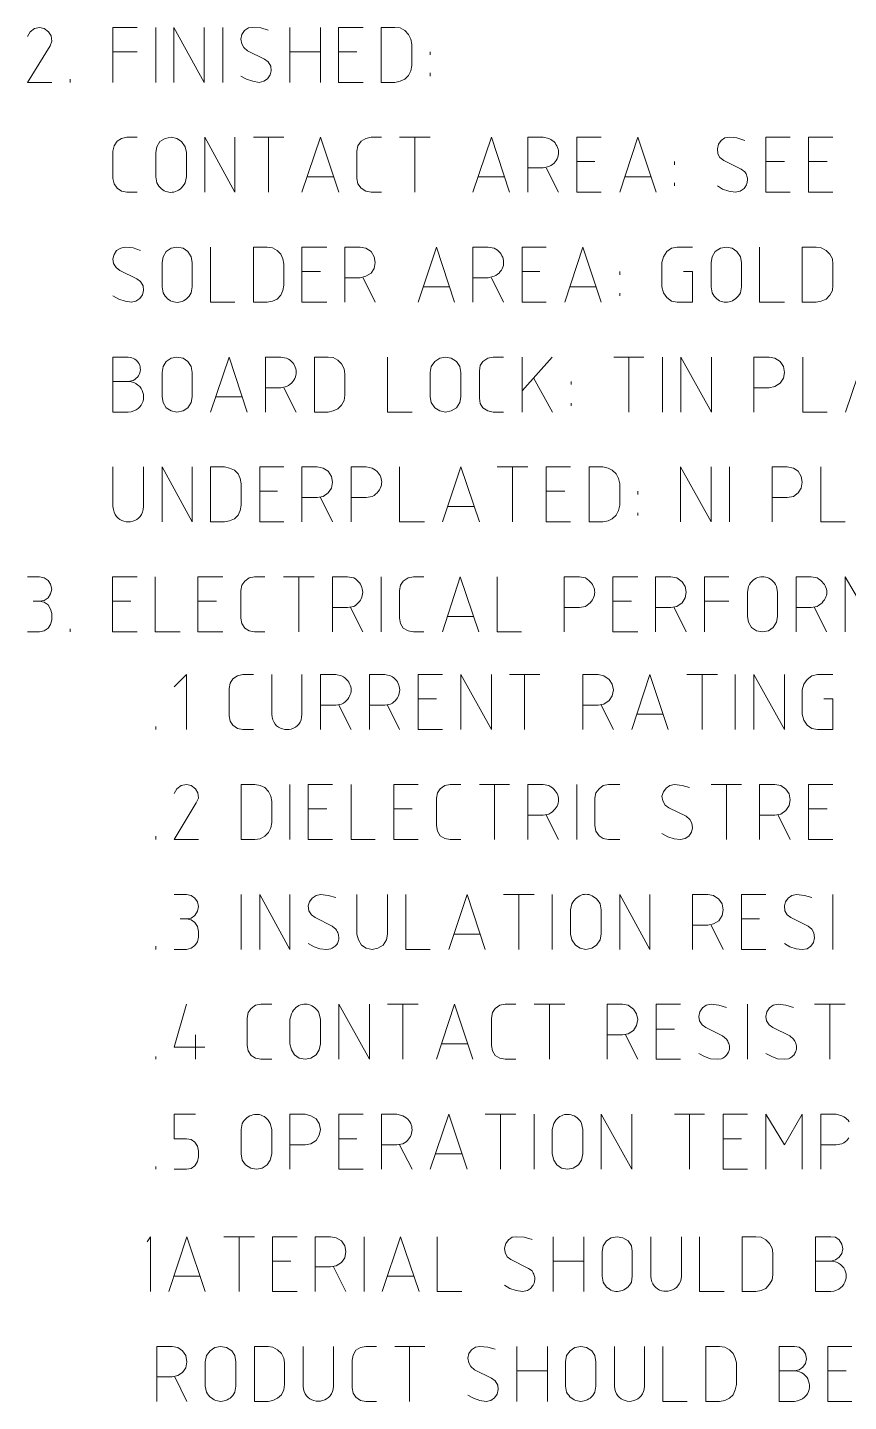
# Model space of a CAD drawing. Header units: inches. Extents: x 0 to 139, y 0 to 117.
# Drawn here: x 68.06 to 76.47, y 41.15 to 55.21 of the extents above; entities that cross this region are included whole.
import ezdxf

# ---------------------------------------------------------------- set-up
doc = ezdxf.new("R2010")
doc.units = ezdxf.units.IN
doc.header["$MEASUREMENT"] = 0
doc.layers.add('Color-7-Line_Weight-20', color=7, linetype='Continuous', lineweight=20)

msp = doc.modelspace()

# ---------------------------------------------------------------- linework, layer by layer
at = {"layer": 'Color-7-Line_Weight-20', "linetype": 'Continuous'}
for p, q in [((69.369, 54.652), (69.369, 55.214)), ((70.056, 54.652), (70.056, 55.214)), ((70.742, 54.652), (70.742, 55.214)), ((71.056, 55.214), (71.056, 54.652)), ((68.931, 54.965), (69.18, 54.965)), ((70.742, 54.965), (71.056, 54.965)), ((71.429, 54.965), (71.24, 54.965)), ((72.181, 54.933), (72.181, 54.965)), ((72.181, 54.717), (72.181, 54.749)), ((68.493, 54.652), (68.493, 54.684)), ((70.369, 54.09), (70.683, 54.09)), ((70.526, 53.527), (70.526, 54.09)), ((71.867, 54.09), (72.181, 54.09)), ((72.024, 53.527), (72.024, 54.09)), ((73.37, 53.776), (73.495, 53.527)), ((73.868, 53.841), (73.684, 53.841)), ((74.684, 53.808), (74.684, 53.841)), ((75.809, 53.841), (75.619, 53.841)), ((76.247, 53.841), (76.057, 53.841)), ((71.191, 53.684), (70.926, 53.684)), ((72.938, 53.684), (72.673, 53.684)), ((74.441, 53.684), (74.176, 53.684)), ((74.684, 53.592), (74.684, 53.625)), ((71.056, 52.716), (70.867, 52.716)), ((71.494, 52.651), (71.618, 52.403)), ((72.808, 52.651), (72.932, 52.403)), ((73.305, 52.716), (73.121, 52.716)), ((74.122, 52.684), (74.122, 52.716)), ((72.375, 52.559), (72.11, 52.559)), ((73.878, 52.559), (73.613, 52.559)), ((74.122, 52.468), (74.122, 52.495)), ((73.121, 51.278), (73.121, 51.84)), ((73.43, 51.84), (73.121, 51.494)), ((74.062, 51.84), (74.37, 51.84)), ((74.214, 51.278), (74.214, 51.84)), ((74.56, 51.278), (74.56, 51.84)), ((73.24, 51.629), (73.435, 51.278)), ((70.683, 51.527), (70.807, 51.278)), ((73.624, 51.559), (73.624, 51.592)), ((70.25, 51.435), (69.986, 51.435)), ((73.624, 51.343), (73.624, 51.37)), ((72.867, 50.716), (73.181, 50.716)), ((73.024, 50.153), (73.024, 50.716)), ((75.246, 50.153), (75.246, 50.716)), ((70.618, 50.467), (70.434, 50.467)), ((71.056, 50.402), (71.18, 50.153)), ((73.559, 50.467), (73.37, 50.467)), ((74.306, 50.435), (74.306, 50.467)), ((72.629, 50.31), (72.359, 50.31)), ((74.306, 50.218), (74.306, 50.245)), ((70.678, 49.591), (70.991, 49.591)), ((70.834, 49.029), (70.834, 49.591)), ((71.678, 49.029), (71.678, 49.591)), ((69.115, 49.342), (68.926, 49.342)), ((69.991, 49.342), (69.802, 49.342)), ((71.364, 49.278), (71.489, 49.029)), ((74.241, 49.342), (74.051, 49.342)), ((74.679, 49.278), (74.803, 49.029)), ((74.992, 49.342), (75.241, 49.342)), ((76.117, 49.278), (76.241, 49.029)), ((72.624, 49.186), (72.359, 49.186)), ((68.493, 49.029), (68.493, 49.061)), ((72.992, 48.591), (73.305, 48.591)), ((73.148, 48.029), (73.148, 48.591)), ((74.808, 48.591), (75.122, 48.591)), ((74.965, 48.029), (74.965, 48.591)), ((75.306, 48.029), (75.306, 48.591)), ((71.245, 48.277), (71.37, 48.029)), ((71.743, 48.277), (71.867, 48.029)), ((72.246, 48.342), (72.056, 48.342)), ((73.932, 48.277), (74.057, 48.029)), ((74.565, 48.185), (74.3, 48.185)), ((69.369, 48.029), (69.369, 48.061)), ((70.742, 46.904), (70.742, 47.466)), ((72.684, 47.466), (72.992, 47.466)), ((72.84, 46.904), (72.84, 47.466)), ((73.684, 46.904), (73.684, 47.466)), ((75.057, 47.466), (75.371, 47.466)), ((75.214, 46.904), (75.214, 47.466)), ((71.121, 47.218), (70.932, 47.218)), ((71.997, 47.218), (71.808, 47.218)), ((73.37, 47.153), (73.495, 46.904)), ((75.744, 47.153), (75.868, 46.904)), ((76.247, 47.218), (76.057, 47.218)), ((69.369, 46.904), (69.369, 46.936)), ((70.245, 45.779), (70.245, 46.342)), ((72.932, 46.342), (73.246, 46.342)), ((73.089, 45.779), (73.089, 46.342)), ((73.43, 45.779), (73.43, 46.342)), ((76.306, 45.779), (76.306, 46.342)), ((75.057, 46.028), (75.181, 45.779)), ((75.555, 46.093), (75.371, 46.093)), ((72.689, 45.936), (72.424, 45.936)), ((69.369, 45.779), (69.369, 45.812)), ((71.743, 45.217), (72.056, 45.217)), ((71.9, 44.655), (71.9, 45.217)), ((73.246, 45.217), (73.559, 45.217)), ((73.403, 44.655), (73.403, 45.217)), ((75.43, 44.655), (75.43, 45.217)), ((76.117, 45.217), (76.43, 45.217)), ((76.274, 44.655), (76.274, 45.217)), ((69.775, 44.903), (69.775, 44.655)), ((74.181, 44.903), (74.306, 44.655)), ((74.684, 44.963), (74.495, 44.963)), ((72.565, 44.811), (72.3, 44.811)), ((69.369, 44.655), (69.369, 44.682)), ((72.743, 44.092), (73.057, 44.092)), ((72.9, 43.53), (72.9, 44.092)), ((73.246, 43.53), (73.246, 44.092)), ((74.684, 44.092), (74.992, 44.092)), ((74.835, 43.53), (74.835, 44.092)), ((71.429, 43.838), (71.245, 43.838)), ((71.867, 43.779), (71.997, 43.53)), ((75.371, 43.838), (75.181, 43.838)), ((72.5, 43.687), (72.235, 43.687)), ((69.369, 43.53), (69.369, 43.557)), ((70.067, 42.838), (70.38, 42.838)), ((70.223, 42.276), (70.223, 42.838)), ((71.505, 42.276), (71.505, 42.838)), ((73.44, 42.276), (73.44, 42.838)), ((73.754, 42.838), (73.754, 42.276)), ((70.753, 42.589), (70.564, 42.589)), ((71.191, 42.53), (71.316, 42.276)), ((73.44, 42.589), (73.754, 42.589)), ((69.823, 42.433), (69.558, 42.433)), ((72.013, 42.433), (71.748, 42.433)), ((71.818, 41.713), (72.127, 41.713)), ((71.97, 41.151), (71.97, 41.713)), ((73.067, 41.151), (73.067, 41.713)), ((73.381, 41.713), (73.381, 41.151)), ((69.564, 41.405), (69.688, 41.151)), ((73.067, 41.465), (73.381, 41.465)), ((76.441, 41.465), (76.252, 41.465))]:
    msp.add_line(p, q, dxfattribs=at)
for points in [[(68.304, 54.652), (68.055, 54.652), (68.288, 55.025), (68.304, 55.074), (68.299, 55.128), (68.272, 55.171), (68.228, 55.203), (68.18, 55.214), (68.126, 55.203), (68.082, 55.171), (68.055, 55.122)], [(69.18, 55.214), (68.931, 55.214), (68.931, 54.652)], [(69.867, 55.214), (69.867, 54.652), (69.553, 55.214), (69.553, 54.652)], [(70.521, 55.187), (70.445, 55.209), (70.364, 55.214), (70.321, 55.209), (70.277, 55.182), (70.25, 55.144), (70.24, 55.095), (70.25, 55.047), (70.272, 55.009), (70.31, 54.976), (70.483, 54.89), (70.521, 54.863), (70.548, 54.819), (70.553, 54.771), (70.542, 54.728), (70.515, 54.69), (70.478, 54.663), (70.429, 54.652), (70.364, 54.663), (70.299, 54.684), (70.24, 54.717)], [(71.494, 55.214), (71.24, 55.214), (71.24, 54.652), (71.494, 54.652)], [(69.18, 53.527), (69.072, 53.527), (69.018, 53.538), (68.974, 53.571), (68.942, 53.614), (68.931, 53.668), (68.931, 53.949), (68.942, 54.003), (68.974, 54.052), (69.018, 54.079), (69.072, 54.09), (69.18, 54.09)], [(70.18, 54.09), (70.18, 53.527), (69.872, 54.09), (69.872, 53.527)], [(71.245, 53.527), (71.056, 54.09), (70.867, 53.527)], [(71.683, 53.527), (71.575, 53.527), (71.521, 53.538), (71.472, 53.571), (71.44, 53.614), (71.429, 53.668), (71.429, 53.949), (71.44, 54.003), (71.472, 54.052), (71.521, 54.079), (71.575, 54.09), (71.683, 54.09)], [(72.992, 53.527), (72.808, 54.09), (72.619, 53.527)], [(73.181, 53.527), (73.181, 54.09), (73.338, 54.09), (73.397, 54.079), (73.415, 54.069), (73.431, 54.058), (73.446, 54.046), (73.459, 54.033), (73.469, 54.018), (73.478, 54.003), (73.486, 53.987), (73.491, 53.97), (73.494, 53.954), (73.495, 53.937), (73.495, 53.92), (73.492, 53.903), (73.488, 53.886), (73.481, 53.87), (73.472, 53.854), (73.461, 53.84), (73.449, 53.826), (73.434, 53.813), (73.417, 53.802), (73.397, 53.792), (73.338, 53.776), (73.181, 53.776)], [(73.932, 54.09), (73.684, 54.09), (73.684, 53.527), (73.932, 53.527)], [(74.495, 53.527), (74.306, 54.09), (74.122, 53.527)], [(75.403, 54.057), (75.322, 54.084), (75.246, 54.09), (75.198, 54.084), (75.16, 54.057), (75.133, 54.019), (75.122, 53.971), (75.127, 53.922), (75.149, 53.884), (75.187, 53.852), (75.365, 53.765), (75.403, 53.738), (75.41, 53.727), (75.416, 53.716), (75.421, 53.705), (75.425, 53.694), (75.428, 53.682), (75.43, 53.671), (75.431, 53.66), (75.43, 53.648), (75.429, 53.637), (75.427, 53.626), (75.424, 53.616), (75.42, 53.605), (75.415, 53.595), (75.409, 53.585), (75.402, 53.576), (75.395, 53.567), (75.386, 53.559), (75.376, 53.551), (75.366, 53.544), (75.354, 53.538), (75.306, 53.527), (75.241, 53.538), (75.176, 53.56), (75.122, 53.592)], [(75.868, 54.09), (75.619, 54.09), (75.619, 53.527), (75.868, 53.527)], [(76.306, 54.09), (76.057, 54.09), (76.057, 53.527), (76.306, 53.527)], [(69.212, 52.933), (69.137, 52.96), (69.056, 52.965), (69.012, 52.954), (68.969, 52.933), (68.942, 52.889), (68.931, 52.846), (68.937, 52.797), (68.964, 52.759), (69.001, 52.727), (69.175, 52.641), (69.212, 52.613), (69.239, 52.57), (69.245, 52.522), (69.234, 52.478), (69.207, 52.44), (69.164, 52.413), (69.12, 52.403), (69.056, 52.413), (68.991, 52.435), (68.931, 52.468)], [(70.18, 52.403), (69.931, 52.403), (69.931, 52.965)], [(71.121, 52.965), (70.867, 52.965), (70.867, 52.403), (71.121, 52.403)], [(71.305, 52.403), (71.305, 52.965), (71.462, 52.965), (71.521, 52.954), (71.575, 52.922), (71.608, 52.868), (71.618, 52.808), (71.608, 52.749), (71.575, 52.7), (71.521, 52.668), (71.462, 52.651), (71.305, 52.651)], [(72.429, 52.403), (72.246, 52.965), (72.056, 52.403)], [(72.619, 52.403), (72.619, 52.965), (72.775, 52.965), (72.835, 52.954), (72.853, 52.945), (72.869, 52.934), (72.884, 52.921), (72.896, 52.908), (72.907, 52.894), (72.916, 52.878), (72.923, 52.862), (72.928, 52.846), (72.932, 52.829), (72.933, 52.812), (72.932, 52.795), (72.93, 52.778), (72.925, 52.761), (72.919, 52.745), (72.91, 52.73), (72.899, 52.715), (72.886, 52.701), (72.871, 52.689), (72.854, 52.677), (72.835, 52.668), (72.775, 52.651), (72.619, 52.651)], [(73.37, 52.965), (73.121, 52.965), (73.121, 52.403), (73.37, 52.403)], [(73.932, 52.403), (73.743, 52.965), (73.559, 52.403)], [(74.776, 52.716), (74.868, 52.716), (74.868, 52.403), (74.711, 52.403), (74.652, 52.413), (74.603, 52.451), (74.57, 52.5), (74.554, 52.559), (74.554, 52.808), (74.57, 52.868), (74.603, 52.922), (74.652, 52.954), (74.711, 52.965), (74.868, 52.965)], [(75.809, 52.403), (75.555, 52.403), (75.555, 52.965)], [(68.931, 51.592), (69.088, 51.592), (69.137, 51.602), (69.154, 51.612), (69.169, 51.624), (69.182, 51.636), (69.192, 51.65), (69.2, 51.664), (69.206, 51.679), (69.21, 51.695), (69.212, 51.71), (69.211, 51.726), (69.209, 51.741), (69.205, 51.756), (69.199, 51.77), (69.191, 51.784), (69.181, 51.797), (69.17, 51.808), (69.156, 51.818), (69.142, 51.826), (69.125, 51.833), (69.107, 51.838), (69.088, 51.84), (68.931, 51.84), (68.931, 51.278), (69.088, 51.278), (69.118, 51.282), (69.145, 51.289), (69.169, 51.3), (69.189, 51.314), (69.206, 51.33), (69.22, 51.348), (69.231, 51.368), (69.239, 51.389), (69.243, 51.412), (69.245, 51.434), (69.243, 51.457), (69.238, 51.479), (69.23, 51.5), (69.219, 51.52), (69.205, 51.538), (69.187, 51.555), (69.167, 51.569), (69.144, 51.58), (69.117, 51.588), (69.088, 51.592)], [(70.305, 51.278), (70.121, 51.84), (69.931, 51.278)], [(70.494, 51.278), (70.494, 51.84), (70.651, 51.84), (70.71, 51.83), (70.728, 51.819), (70.745, 51.808), (70.76, 51.796), (70.772, 51.782), (70.783, 51.768), (70.792, 51.753), (70.799, 51.737), (70.804, 51.721), (70.807, 51.704), (70.808, 51.687), (70.808, 51.671), (70.805, 51.654), (70.8, 51.637), (70.793, 51.621), (70.784, 51.605), (70.774, 51.59), (70.761, 51.575), (70.746, 51.562), (70.729, 51.549), (70.71, 51.538), (70.651, 51.527), (70.494, 51.527)], [(71.997, 51.278), (71.743, 51.278), (71.743, 51.84)], [(72.932, 51.278), (72.824, 51.278), (72.77, 51.289), (72.721, 51.321), (72.694, 51.365), (72.684, 51.419), (72.684, 51.7), (72.694, 51.754), (72.721, 51.797), (72.77, 51.83), (72.824, 51.84), (72.932, 51.84)], [(75.063, 51.84), (75.063, 51.278), (74.749, 51.84), (74.749, 51.278)], [(75.495, 51.278), (75.495, 51.84), (75.652, 51.84), (75.711, 51.83), (75.765, 51.797), (75.798, 51.743), (75.809, 51.684), (75.798, 51.624), (75.765, 51.575), (75.711, 51.538), (75.652, 51.527), (75.495, 51.527)], [(76.247, 51.278), (75.998, 51.278), (75.998, 51.84)], [(76.809, 51.278), (76.625, 51.84), (76.436, 51.278)], [(69.245, 50.716), (69.245, 50.31), (69.241, 50.28), (69.234, 50.254), (69.224, 50.23), (69.21, 50.21), (69.193, 50.193), (69.175, 50.179), (69.155, 50.168), (69.133, 50.16), (69.111, 50.155), (69.088, 50.154), (69.065, 50.155), (69.043, 50.16), (69.021, 50.168), (69.001, 50.179), (68.983, 50.193), (68.966, 50.21), (68.952, 50.23), (68.942, 50.254), (68.935, 50.28), (68.931, 50.31), (68.931, 50.716)], [(69.742, 50.716), (69.742, 50.153), (69.434, 50.716), (69.434, 50.153)], [(70.683, 50.716), (70.434, 50.716), (70.434, 50.153), (70.683, 50.153)], [(70.867, 50.153), (70.867, 50.716), (71.024, 50.716), (71.083, 50.705), (71.137, 50.672), (71.17, 50.618), (71.18, 50.559), (71.17, 50.499), (71.137, 50.451), (71.083, 50.413), (71.024, 50.402), (70.867, 50.402)], [(71.37, 50.153), (71.37, 50.716), (71.526, 50.716), (71.586, 50.705), (71.604, 50.695), (71.621, 50.683), (71.636, 50.671), (71.648, 50.657), (71.659, 50.643), (71.668, 50.628), (71.675, 50.612), (71.68, 50.596), (71.683, 50.579), (71.684, 50.563), (71.683, 50.546), (71.681, 50.529), (71.676, 50.513), (71.669, 50.496), (71.66, 50.481), (71.649, 50.465), (71.637, 50.451), (71.622, 50.437), (71.605, 50.424), (71.586, 50.413), (71.526, 50.402), (71.37, 50.402)], [(72.121, 50.153), (71.867, 50.153), (71.867, 50.716)], [(72.684, 50.153), (72.494, 50.716), (72.305, 50.153)], [(73.619, 50.716), (73.37, 50.716), (73.37, 50.153), (73.619, 50.153)], [(75.057, 50.716), (75.057, 50.153), (74.744, 50.716), (74.744, 50.153)], [(75.684, 50.153), (75.684, 50.716), (75.836, 50.716), (75.901, 50.705), (75.949, 50.672), (75.982, 50.618), (75.992, 50.559), (75.982, 50.499), (75.949, 50.451), (75.901, 50.413), (75.836, 50.402), (75.684, 50.402)], [(76.43, 50.153), (76.182, 50.153), (76.182, 50.716)], [(68.115, 49.342), (68.18, 49.342), (68.228, 49.348), (68.266, 49.375), (68.293, 49.418), (68.304, 49.467), (68.293, 49.515), (68.266, 49.553), (68.228, 49.58), (68.18, 49.591), (68.055, 49.591)], [(69.18, 49.591), (68.926, 49.591), (68.926, 49.029), (69.18, 49.029)], [(69.618, 49.029), (69.364, 49.029), (69.364, 49.591)], [(70.056, 49.591), (69.802, 49.591), (69.802, 49.029), (70.056, 49.029)], [(70.488, 49.029), (70.38, 49.029), (70.326, 49.04), (70.283, 49.067), (70.25, 49.115), (70.24, 49.169), (70.24, 49.451), (70.25, 49.505), (70.283, 49.548), (70.326, 49.58), (70.38, 49.591), (70.488, 49.591)], [(71.18, 49.029), (71.18, 49.591), (71.332, 49.591), (71.397, 49.58), (71.414, 49.57), (71.43, 49.558), (71.444, 49.545), (71.456, 49.531), (71.466, 49.516), (71.474, 49.5), (71.481, 49.484), (71.485, 49.468), (71.488, 49.451), (71.489, 49.434), (71.488, 49.417), (71.485, 49.401), (71.481, 49.384), (71.474, 49.368), (71.466, 49.353), (71.456, 49.338), (71.444, 49.324), (71.43, 49.311), (71.414, 49.299), (71.397, 49.288), (71.332, 49.278), (71.18, 49.278)], [(72.116, 49.029), (72.008, 49.029), (71.954, 49.04), (71.905, 49.067), (71.878, 49.115), (71.867, 49.169), (71.867, 49.451), (71.878, 49.505), (71.905, 49.548), (71.954, 49.58), (72.008, 49.591), (72.116, 49.591)], [(72.678, 49.029), (72.489, 49.591), (72.305, 49.029)], [(73.116, 49.029), (72.867, 49.029), (72.867, 49.591)], [(73.554, 49.029), (73.554, 49.591), (73.711, 49.591), (73.77, 49.58), (73.789, 49.568), (73.805, 49.555), (73.819, 49.541), (73.832, 49.527), (73.842, 49.512), (73.851, 49.497), (73.858, 49.482), (73.862, 49.466), (73.865, 49.45), (73.866, 49.434), (73.865, 49.418), (73.862, 49.403), (73.858, 49.387), (73.851, 49.371), (73.842, 49.356), (73.832, 49.342), (73.819, 49.327), (73.805, 49.314), (73.789, 49.301), (73.77, 49.288), (73.711, 49.278), (73.554, 49.278)], [(74.306, 49.591), (74.051, 49.591), (74.051, 49.029), (74.306, 49.029)], [(74.489, 49.029), (74.489, 49.591), (74.646, 49.591), (74.706, 49.58), (74.76, 49.542), (74.792, 49.494), (74.803, 49.434), (74.792, 49.375), (74.76, 49.326), (74.706, 49.288), (74.646, 49.278), (74.489, 49.278)], [(75.241, 49.591), (74.992, 49.591), (74.992, 49.029)], [(75.928, 49.029), (75.928, 49.591), (76.084, 49.591), (76.144, 49.58), (76.163, 49.568), (76.179, 49.556), (76.194, 49.542), (76.207, 49.528), (76.218, 49.513), (76.227, 49.498), (76.234, 49.482), (76.239, 49.466), (76.242, 49.45), (76.243, 49.434), (76.242, 49.418), (76.239, 49.402), (76.234, 49.386), (76.227, 49.371), (76.218, 49.356), (76.207, 49.341), (76.194, 49.327), (76.179, 49.313), (76.163, 49.3), (76.144, 49.288), (76.084, 49.278), (75.928, 49.278)], [(76.803, 49.029), (76.803, 49.591), (76.614, 49.278), (76.43, 49.591), (76.43, 49.029)], [(68.18, 49.342), (68.228, 49.332), (68.266, 49.305), (68.293, 49.261), (68.304, 49.218), (68.304, 49.153), (68.293, 49.104), (68.266, 49.067), (68.228, 49.04), (68.18, 49.029), (68.055, 49.029)], [(69.683, 48.029), (69.683, 48.591), (69.558, 48.466)], [(70.369, 48.029), (70.261, 48.029), (70.207, 48.039), (70.159, 48.072), (70.132, 48.115), (70.121, 48.169), (70.121, 48.45), (70.132, 48.504), (70.159, 48.548), (70.207, 48.58), (70.261, 48.591), (70.369, 48.591)], [(70.867, 48.591), (70.867, 48.185), (70.864, 48.155), (70.858, 48.128), (70.848, 48.105), (70.834, 48.084), (70.818, 48.067), (70.8, 48.053), (70.78, 48.042), (70.758, 48.034), (70.736, 48.03), (70.713, 48.028), (70.69, 48.03), (70.668, 48.035), (70.646, 48.043), (70.626, 48.054), (70.607, 48.068), (70.591, 48.085), (70.578, 48.106), (70.568, 48.129), (70.561, 48.156), (70.559, 48.185), (70.559, 48.591)], [(71.056, 48.029), (71.056, 48.591), (71.213, 48.591), (71.272, 48.58), (71.291, 48.568), (71.308, 48.555), (71.323, 48.542), (71.336, 48.528), (71.346, 48.513), (71.355, 48.498), (71.362, 48.482), (71.367, 48.466), (71.37, 48.45), (71.371, 48.434), (71.37, 48.418), (71.367, 48.402), (71.362, 48.386), (71.355, 48.37), (71.346, 48.355), (71.336, 48.341), (71.323, 48.326), (71.308, 48.313), (71.291, 48.3), (71.272, 48.288), (71.213, 48.277), (71.056, 48.277)], [(71.559, 48.029), (71.559, 48.591), (71.716, 48.591), (71.775, 48.58), (71.793, 48.569), (71.808, 48.557), (71.822, 48.544), (71.834, 48.53), (71.845, 48.516), (71.853, 48.5), (71.859, 48.484), (71.864, 48.468), (71.867, 48.451), (71.868, 48.434), (71.867, 48.417), (71.864, 48.401), (71.859, 48.384), (71.853, 48.368), (71.845, 48.353), (71.834, 48.338), (71.822, 48.324), (71.808, 48.311), (71.793, 48.299), (71.775, 48.288), (71.716, 48.277), (71.559, 48.277)], [(72.305, 48.591), (72.056, 48.591), (72.056, 48.029), (72.305, 48.029)], [(72.808, 48.591), (72.808, 48.029), (72.494, 48.591), (72.494, 48.029)], [(73.743, 48.029), (73.743, 48.591), (73.9, 48.591), (73.96, 48.58), (74.014, 48.542), (74.046, 48.494), (74.057, 48.434), (74.046, 48.375), (74.014, 48.326), (73.96, 48.288), (73.9, 48.277), (73.743, 48.277)], [(74.619, 48.029), (74.43, 48.591), (74.246, 48.029)], [(75.809, 48.591), (75.809, 48.029), (75.495, 48.591), (75.495, 48.029)], [(76.214, 48.342), (76.306, 48.342), (76.306, 48.029), (76.149, 48.029), (76.09, 48.039), (76.041, 48.072), (76.009, 48.126), (75.992, 48.185), (75.992, 48.434), (76.009, 48.494), (76.041, 48.542), (76.09, 48.58), (76.149, 48.591), (76.306, 48.591)], [(69.807, 46.904), (69.558, 46.904), (69.785, 47.277), (69.807, 47.326), (69.802, 47.38), (69.775, 47.423), (69.731, 47.455), (69.683, 47.466), (69.629, 47.455), (69.585, 47.423), (69.558, 47.374)], [(71.18, 47.466), (70.932, 47.466), (70.932, 46.904), (71.18, 46.904)], [(71.618, 46.904), (71.37, 46.904), (71.37, 47.466)], [(72.056, 47.466), (71.808, 47.466), (71.808, 46.904), (72.056, 46.904)], [(72.494, 46.904), (72.386, 46.904), (72.332, 46.915), (72.283, 46.942), (72.256, 46.99), (72.246, 47.045), (72.246, 47.326), (72.256, 47.38), (72.283, 47.423), (72.332, 47.455), (72.386, 47.466), (72.494, 47.466)], [(73.181, 46.904), (73.181, 47.466), (73.338, 47.466), (73.397, 47.455), (73.416, 47.443), (73.433, 47.431), (73.448, 47.417), (73.46, 47.403), (73.471, 47.388), (73.48, 47.373), (73.487, 47.357), (73.492, 47.342), (73.495, 47.326), (73.496, 47.309), (73.495, 47.293), (73.492, 47.277), (73.487, 47.261), (73.48, 47.246), (73.471, 47.231), (73.46, 47.216), (73.448, 47.202), (73.433, 47.188), (73.416, 47.175), (73.397, 47.163), (73.338, 47.153), (73.181, 47.153)], [(74.122, 46.904), (74.008, 46.904), (73.954, 46.915), (73.911, 46.942), (73.878, 46.99), (73.868, 47.045), (73.868, 47.326), (73.878, 47.38), (73.911, 47.423), (73.954, 47.455), (74.008, 47.466), (74.122, 47.466)], [(74.835, 47.434), (74.76, 47.455), (74.684, 47.466), (74.635, 47.455), (74.598, 47.428), (74.57, 47.391), (74.554, 47.347), (74.565, 47.299), (74.587, 47.255), (74.625, 47.228), (74.803, 47.142), (74.841, 47.109), (74.862, 47.072), (74.868, 47.023), (74.857, 46.98), (74.83, 46.936), (74.792, 46.915), (74.744, 46.904), (74.679, 46.909), (74.614, 46.931), (74.554, 46.963)], [(75.555, 46.904), (75.555, 47.466), (75.711, 47.466), (75.771, 47.455), (75.825, 47.418), (75.857, 47.369), (75.868, 47.309), (75.857, 47.25), (75.825, 47.201), (75.771, 47.163), (75.711, 47.153), (75.555, 47.153)], [(76.306, 47.466), (76.057, 47.466), (76.057, 46.904), (76.306, 46.904)], [(69.618, 46.093), (69.683, 46.093), (69.731, 46.098), (69.769, 46.125), (69.796, 46.169), (69.807, 46.217), (69.796, 46.266), (69.769, 46.304), (69.731, 46.331), (69.683, 46.342), (69.558, 46.342)], [(70.742, 46.342), (70.742, 45.779), (70.434, 46.342), (70.434, 45.779)], [(71.213, 46.309), (71.137, 46.331), (71.056, 46.342), (71.013, 46.331), (70.97, 46.304), (70.943, 46.266), (70.932, 46.223), (70.937, 46.174), (70.964, 46.131), (71.002, 46.104), (71.175, 46.017), (71.213, 45.985), (71.221, 45.974), (71.228, 45.962), (71.233, 45.951), (71.238, 45.939), (71.241, 45.927), (71.243, 45.916), (71.245, 45.904), (71.245, 45.893), (71.244, 45.882), (71.242, 45.871), (71.239, 45.86), (71.235, 45.85), (71.23, 45.84), (71.223, 45.83), (71.216, 45.821), (71.208, 45.812), (71.198, 45.804), (71.188, 45.797), (71.177, 45.791), (71.164, 45.785), (71.121, 45.779), (71.051, 45.785), (70.991, 45.806), (70.932, 45.839)], [(71.743, 46.342), (71.743, 45.936), (71.732, 45.877), (71.699, 45.823), (71.645, 45.79), (71.586, 45.779), (71.526, 45.79), (71.478, 45.823), (71.445, 45.877), (71.429, 45.936), (71.429, 46.342)], [(72.181, 45.779), (71.932, 45.779), (71.932, 46.342)], [(72.743, 45.779), (72.559, 46.342), (72.37, 45.779)], [(74.43, 46.342), (74.43, 45.779), (74.122, 46.342), (74.122, 45.779)], [(74.868, 45.779), (74.868, 46.342), (75.025, 46.342), (75.084, 46.331), (75.138, 46.293), (75.171, 46.244), (75.181, 46.185), (75.171, 46.125), (75.138, 46.071), (75.084, 46.039), (75.025, 46.028), (74.868, 46.028)], [(75.619, 46.342), (75.371, 46.342), (75.371, 45.779), (75.619, 45.779)], [(76.09, 46.309), (76.014, 46.331), (75.933, 46.342), (75.884, 46.331), (75.846, 46.304), (75.819, 46.266), (75.809, 46.223), (75.814, 46.174), (75.836, 46.131), (75.874, 46.104), (76.052, 46.017), (76.09, 45.985), (76.111, 45.947), (76.117, 45.898), (76.106, 45.85), (76.079, 45.812), (76.041, 45.785), (75.992, 45.779), (75.928, 45.785), (75.863, 45.806), (75.809, 45.839)], [(69.683, 46.093), (69.731, 46.082), (69.769, 46.055), (69.796, 46.012), (69.807, 45.963), (69.807, 45.904), (69.796, 45.855), (69.769, 45.817), (69.731, 45.79), (69.683, 45.779), (69.558, 45.779)], [(69.872, 44.779), (69.558, 44.779), (69.683, 45.217)], [(70.559, 44.655), (70.445, 44.655), (70.391, 44.666), (70.348, 44.693), (70.315, 44.741), (70.305, 44.795), (70.305, 45.076), (70.315, 45.131), (70.348, 45.174), (70.391, 45.206), (70.445, 45.217), (70.559, 45.217)], [(71.559, 45.217), (71.559, 44.655), (71.245, 45.217), (71.245, 44.655)], [(72.619, 44.655), (72.429, 45.217), (72.246, 44.655)], [(73.057, 44.655), (72.948, 44.655), (72.894, 44.666), (72.846, 44.693), (72.819, 44.741), (72.808, 44.795), (72.808, 45.076), (72.819, 45.131), (72.846, 45.174), (72.894, 45.206), (72.948, 45.217), (73.057, 45.217)], [(73.992, 44.655), (73.992, 45.217), (74.149, 45.217), (74.208, 45.206), (74.262, 45.168), (74.295, 45.12), (74.306, 45.06), (74.295, 45.001), (74.262, 44.947), (74.208, 44.914), (74.149, 44.903), (73.992, 44.903)], [(74.744, 45.217), (74.495, 45.217), (74.495, 44.655), (74.744, 44.655)], [(75.214, 45.185), (75.138, 45.206), (75.057, 45.217), (75.008, 45.206), (74.971, 45.179), (74.944, 45.141), (74.933, 45.093), (74.938, 45.049), (74.965, 45.006), (75.003, 44.979), (75.176, 44.893), (75.214, 44.86), (75.222, 44.849), (75.229, 44.838), (75.234, 44.826), (75.239, 44.815), (75.242, 44.803), (75.245, 44.791), (75.246, 44.78), (75.246, 44.768), (75.245, 44.757), (75.243, 44.746), (75.24, 44.735), (75.236, 44.725), (75.231, 44.715), (75.224, 44.705), (75.217, 44.696), (75.209, 44.688), (75.2, 44.68), (75.189, 44.673), (75.178, 44.666), (75.165, 44.66), (75.122, 44.655), (75.052, 44.66), (74.992, 44.682), (74.933, 44.714)], [(75.901, 45.185), (75.825, 45.206), (75.744, 45.217), (75.695, 45.206), (75.657, 45.179), (75.63, 45.141), (75.619, 45.093), (75.625, 45.049), (75.652, 45.006), (75.69, 44.979), (75.863, 44.893), (75.901, 44.86), (75.908, 44.849), (75.915, 44.838), (75.921, 44.826), (75.925, 44.815), (75.929, 44.803), (75.931, 44.791), (75.932, 44.78), (75.933, 44.768), (75.932, 44.757), (75.93, 44.746), (75.927, 44.735), (75.923, 44.725), (75.917, 44.715), (75.911, 44.705), (75.904, 44.696), (75.896, 44.688), (75.886, 44.68), (75.876, 44.673), (75.864, 44.666), (75.852, 44.66), (75.809, 44.655), (75.738, 44.66), (75.679, 44.682), (75.619, 44.714)], [(69.775, 44.092), (69.558, 44.092), (69.558, 43.838), (69.683, 43.838), (69.731, 43.833), (69.769, 43.806), (69.796, 43.763), (69.807, 43.714), (69.807, 43.654), (69.796, 43.606), (69.769, 43.563), (69.731, 43.535), (69.683, 43.53), (69.558, 43.53)], [(70.742, 43.53), (70.742, 44.092), (70.899, 44.092), (70.959, 44.076), (71.013, 44.044), (71.045, 43.995), (71.056, 43.936), (71.045, 43.876), (71.013, 43.822), (70.959, 43.79), (70.899, 43.779), (70.742, 43.779)], [(71.494, 44.092), (71.245, 44.092), (71.245, 43.53), (71.494, 43.53)], [(71.683, 43.53), (71.683, 44.092), (71.84, 44.092), (71.9, 44.076), (71.918, 44.066), (71.935, 44.055), (71.95, 44.042), (71.962, 44.028), (71.972, 44.013), (71.981, 43.998), (71.987, 43.982), (71.992, 43.965), (71.994, 43.948), (71.995, 43.931), (71.993, 43.914), (71.99, 43.898), (71.985, 43.881), (71.978, 43.865), (71.969, 43.85), (71.959, 43.836), (71.947, 43.822), (71.933, 43.81), (71.917, 43.799), (71.9, 43.79), (71.84, 43.779), (71.683, 43.779)], [(72.559, 43.53), (72.37, 44.092), (72.181, 43.53)], [(74.246, 44.092), (74.246, 43.53), (73.932, 44.092), (73.932, 43.53)], [(75.43, 44.092), (75.181, 44.092), (75.181, 43.53), (75.43, 43.53)], [(75.992, 43.53), (75.992, 44.092), (75.809, 43.779), (75.619, 44.092), (75.619, 43.53)], [(76.182, 43.53), (76.182, 44.092), (76.339, 44.092), (76.398, 44.076), (76.417, 44.066), (76.434, 44.055), (76.449, 44.042), (76.462, 44.029), (76.473, 44.014)], [(76.47, 43.85), (76.459, 43.836), (76.447, 43.822), (76.432, 43.81), (76.416, 43.799), (76.398, 43.79), (76.339, 43.779), (76.182, 43.779)], [(69.315, 42.276), (69.315, 42.838), (69.282, 42.784)], [(69.877, 42.276), (69.688, 42.838), (69.504, 42.276)], [(70.818, 42.838), (70.564, 42.838), (70.564, 42.276), (70.818, 42.276)], [(71.002, 42.276), (71.002, 42.838), (71.159, 42.838), (71.218, 42.827), (71.272, 42.795), (71.305, 42.746), (71.316, 42.687), (71.305, 42.622), (71.272, 42.573), (71.218, 42.541), (71.159, 42.53), (71.002, 42.53)], [(72.067, 42.276), (71.878, 42.838), (71.689, 42.276)], [(72.505, 42.276), (72.251, 42.276), (72.251, 42.838)], [(73.224, 42.811), (73.143, 42.833), (73.067, 42.838), (73.019, 42.833), (72.981, 42.806), (72.954, 42.768), (72.943, 42.719), (72.948, 42.676), (72.97, 42.633), (73.008, 42.606), (73.186, 42.514), (73.224, 42.487), (73.231, 42.476), (73.237, 42.465), (73.242, 42.454), (73.246, 42.442), (73.249, 42.431), (73.251, 42.42), (73.251, 42.408), (73.251, 42.397), (73.25, 42.386), (73.248, 42.375), (73.245, 42.364), (73.241, 42.354), (73.236, 42.343), (73.23, 42.334), (73.223, 42.324), (73.216, 42.316), (73.207, 42.307), (73.197, 42.3), (73.187, 42.293), (73.176, 42.287), (73.127, 42.276), (73.062, 42.287), (72.997, 42.308), (72.943, 42.341)], [(74.754, 42.838), (74.754, 42.433), (74.751, 42.404), (74.743, 42.378), (74.732, 42.355), (74.718, 42.335), (74.702, 42.318), (74.683, 42.304), (74.663, 42.294), (74.642, 42.286), (74.619, 42.281), (74.597, 42.279), (74.574, 42.281), (74.552, 42.285), (74.53, 42.292), (74.51, 42.303), (74.492, 42.317), (74.476, 42.334), (74.462, 42.354), (74.451, 42.377), (74.444, 42.403), (74.441, 42.433), (74.441, 42.838)], [(75.192, 42.276), (74.938, 42.276), (74.938, 42.838)], [(76.128, 42.589), (76.284, 42.589), (76.333, 42.6), (76.371, 42.627), (76.398, 42.665), (76.409, 42.714), (76.398, 42.762), (76.371, 42.806), (76.333, 42.833), (76.284, 42.838), (76.128, 42.838), (76.128, 42.276), (76.284, 42.276), (76.314, 42.281), (76.341, 42.29), (76.365, 42.302), (76.385, 42.316), (76.403, 42.333), (76.417, 42.351), (76.428, 42.371), (76.435, 42.392), (76.44, 42.414), (76.442, 42.436), (76.44, 42.458), (76.435, 42.48), (76.427, 42.5), (76.416, 42.52), (76.402, 42.538), (76.385, 42.553), (76.364, 42.567), (76.341, 42.578), (76.314, 42.585), (76.284, 42.589)], [(69.38, 41.151), (69.38, 41.713), (69.537, 41.713), (69.596, 41.703), (69.645, 41.67), (69.677, 41.621), (69.688, 41.557), (69.677, 41.497), (69.645, 41.448), (69.596, 41.416), (69.537, 41.405), (69.38, 41.405)], [(71.191, 41.713), (71.191, 41.308), (71.187, 41.279), (71.18, 41.253), (71.169, 41.23), (71.155, 41.21), (71.138, 41.193), (71.12, 41.179), (71.1, 41.169), (71.079, 41.161), (71.057, 41.156), (71.034, 41.155), (71.012, 41.156), (70.99, 41.161), (70.969, 41.169), (70.949, 41.179), (70.93, 41.193), (70.914, 41.21), (70.9, 41.23), (70.889, 41.253), (70.882, 41.279), (70.878, 41.308), (70.878, 41.713)], [(71.629, 41.151), (71.521, 41.151), (71.467, 41.162), (71.418, 41.194), (71.391, 41.238), (71.38, 41.292), (71.38, 41.573), (71.391, 41.627), (71.418, 41.676), (71.467, 41.703), (71.521, 41.713), (71.629, 41.713)], [(72.846, 41.686), (72.77, 41.708), (72.689, 41.713), (72.646, 41.708), (72.602, 41.681), (72.575, 41.643), (72.565, 41.594), (72.575, 41.546), (72.597, 41.508), (72.635, 41.476), (72.808, 41.389), (72.846, 41.362), (72.873, 41.319), (72.878, 41.275), (72.867, 41.227), (72.84, 41.189), (72.802, 41.162), (72.754, 41.151), (72.689, 41.162), (72.624, 41.184), (72.565, 41.216)], [(74.376, 41.713), (74.376, 41.308), (74.373, 41.279), (74.365, 41.252), (74.355, 41.229), (74.341, 41.209), (74.325, 41.192), (74.307, 41.178), (74.287, 41.167), (74.266, 41.16), (74.244, 41.155), (74.222, 41.153), (74.199, 41.155), (74.177, 41.16), (74.156, 41.167), (74.136, 41.178), (74.118, 41.192), (74.102, 41.209), (74.089, 41.229), (74.078, 41.252), (74.071, 41.279), (74.068, 41.308), (74.068, 41.713)], [(74.814, 41.151), (74.565, 41.151), (74.565, 41.713)], [(75.755, 41.465), (75.911, 41.465), (75.96, 41.476), (75.998, 41.503), (76.025, 41.54), (76.036, 41.589), (76.025, 41.638), (75.998, 41.681), (75.96, 41.708), (75.911, 41.713), (75.755, 41.713), (75.755, 41.151), (75.911, 41.151), (75.943, 41.157), (75.97, 41.167), (75.994, 41.18), (76.014, 41.195), (76.031, 41.212), (76.045, 41.231), (76.055, 41.252), (76.061, 41.273), (76.065, 41.295), (76.065, 41.317), (76.062, 41.34), (76.057, 41.361), (76.048, 41.382), (76.037, 41.401), (76.022, 41.418), (76.005, 41.433), (75.986, 41.446), (75.963, 41.456), (75.939, 41.462), (75.911, 41.465)], [(76.501, 41.713), (76.252, 41.713), (76.252, 41.151), (76.501, 41.151)]]:
    msp.add_lwpolyline(points, dxfattribs=at)
for points in [[(71.678, 54.652), (71.818, 54.652), (71.872, 54.663), (71.921, 54.684), (71.959, 54.722), (71.981, 54.771), (71.991, 54.825), (71.991, 55.041), (71.981, 55.095), (71.959, 55.144), (71.921, 55.182), (71.872, 55.209), (71.818, 55.214), (71.678, 55.214)], [(69.369, 53.933), (69.38, 53.992), (69.412, 54.046), (69.466, 54.079), (69.526, 54.09), (69.585, 54.079), (69.634, 54.046), (69.672, 53.992), (69.683, 53.933), (69.683, 53.684), (69.672, 53.625), (69.66, 53.606), (69.648, 53.589), (69.634, 53.574), (69.62, 53.561), (69.604, 53.55), (69.589, 53.541), (69.572, 53.535), (69.556, 53.53), (69.539, 53.527), (69.522, 53.526), (69.505, 53.527), (69.489, 53.531), (69.473, 53.536), (69.457, 53.543), (69.442, 53.551), (69.427, 53.562), (69.414, 53.575), (69.401, 53.59), (69.39, 53.606), (69.38, 53.625), (69.369, 53.684)], [(69.434, 52.808), (69.445, 52.868), (69.477, 52.922), (69.526, 52.954), (69.585, 52.965), (69.65, 52.954), (69.699, 52.922), (69.731, 52.868), (69.742, 52.808), (69.742, 52.559), (69.731, 52.5), (69.722, 52.481), (69.711, 52.464), (69.698, 52.45), (69.685, 52.437), (69.67, 52.426), (69.655, 52.417), (69.639, 52.41), (69.622, 52.405), (69.605, 52.402), (69.588, 52.401), (69.571, 52.402), (69.554, 52.405), (69.537, 52.41), (69.521, 52.417), (69.506, 52.426), (69.491, 52.437), (69.478, 52.45), (69.465, 52.464), (69.454, 52.481), (69.445, 52.5), (69.434, 52.559)], [(70.369, 52.403), (70.51, 52.403), (70.564, 52.413), (70.613, 52.435), (70.651, 52.473), (70.672, 52.522), (70.683, 52.576), (70.683, 52.792), (70.672, 52.846), (70.651, 52.895), (70.613, 52.933), (70.564, 52.96), (70.51, 52.965), (70.369, 52.965)], [(75.057, 52.808), (75.068, 52.868), (75.1, 52.922), (75.154, 52.954), (75.214, 52.965), (75.273, 52.954), (75.322, 52.922), (75.36, 52.868), (75.371, 52.808), (75.371, 52.559), (75.36, 52.5), (75.348, 52.481), (75.336, 52.464), (75.322, 52.449), (75.307, 52.436), (75.292, 52.426), (75.276, 52.417), (75.26, 52.41), (75.244, 52.405), (75.227, 52.402), (75.21, 52.402), (75.193, 52.403), (75.177, 52.406), (75.161, 52.411), (75.145, 52.418), (75.13, 52.427), (75.115, 52.438), (75.102, 52.45), (75.089, 52.465), (75.078, 52.482), (75.068, 52.5), (75.057, 52.559)], [(75.992, 52.403), (76.133, 52.403), (76.187, 52.413), (76.236, 52.435), (76.274, 52.473), (76.301, 52.522), (76.306, 52.576), (76.306, 52.792), (76.301, 52.846), (76.274, 52.895), (76.236, 52.933), (76.187, 52.96), (76.133, 52.965), (75.992, 52.965)], [(69.434, 51.684), (69.445, 51.743), (69.477, 51.797), (69.526, 51.83), (69.585, 51.84), (69.65, 51.83), (69.699, 51.797), (69.731, 51.743), (69.742, 51.684), (69.742, 51.435), (69.731, 51.375), (69.699, 51.321), (69.65, 51.289), (69.585, 51.278), (69.526, 51.289), (69.477, 51.321), (69.445, 51.375), (69.434, 51.435)], [(70.997, 51.278), (71.137, 51.278), (71.186, 51.289), (71.234, 51.31), (71.272, 51.348), (71.299, 51.397), (71.305, 51.451), (71.305, 51.667), (71.299, 51.721), (71.272, 51.77), (71.234, 51.808), (71.186, 51.835), (71.137, 51.84), (70.997, 51.84)], [(72.181, 51.684), (72.191, 51.743), (72.229, 51.797), (72.278, 51.83), (72.337, 51.84), (72.397, 51.83), (72.451, 51.797), (72.483, 51.743), (72.494, 51.684), (72.494, 51.435), (72.483, 51.375), (72.451, 51.321), (72.397, 51.289), (72.337, 51.278), (72.278, 51.289), (72.229, 51.321), (72.191, 51.375), (72.181, 51.435)], [(69.931, 50.153), (70.072, 50.153), (70.126, 50.164), (70.175, 50.186), (70.213, 50.224), (70.234, 50.272), (70.245, 50.326), (70.245, 50.543), (70.234, 50.597), (70.213, 50.645), (70.175, 50.683), (70.126, 50.705), (70.072, 50.716), (69.931, 50.716)], [(73.808, 50.153), (73.949, 50.153), (74.003, 50.164), (74.046, 50.186), (74.084, 50.224), (74.111, 50.272), (74.122, 50.326), (74.122, 50.543), (74.111, 50.597), (74.084, 50.645), (74.046, 50.683), (74.003, 50.705), (73.949, 50.716), (73.808, 50.716)], [(75.43, 49.434), (75.441, 49.494), (75.451, 49.513), (75.462, 49.529), (75.474, 49.544), (75.488, 49.557), (75.502, 49.568), (75.518, 49.577), (75.534, 49.584), (75.55, 49.589), (75.567, 49.592), (75.584, 49.592), (75.601, 49.591), (75.618, 49.589), (75.635, 49.584), (75.651, 49.577), (75.667, 49.568), (75.681, 49.557), (75.695, 49.544), (75.707, 49.529), (75.718, 49.513), (75.728, 49.494), (75.738, 49.434), (75.738, 49.186), (75.728, 49.126), (75.695, 49.072), (75.646, 49.04), (75.587, 49.029), (75.522, 49.04), (75.473, 49.072), (75.441, 49.126), (75.43, 49.186)], [(70.245, 46.904), (70.386, 46.904), (70.44, 46.909), (70.488, 46.936), (70.526, 46.974), (70.548, 47.023), (70.559, 47.077), (70.559, 47.293), (70.548, 47.347), (70.526, 47.396), (70.488, 47.434), (70.44, 47.455), (70.386, 47.466), (70.245, 47.466)], [(73.619, 46.185), (73.63, 46.244), (73.642, 46.263), (73.654, 46.28), (73.668, 46.295), (73.682, 46.307), (73.697, 46.318), (73.712, 46.327), (73.728, 46.334), (73.744, 46.339), (73.76, 46.342), (73.776, 46.343), (73.792, 46.342), (73.808, 46.339), (73.824, 46.334), (73.839, 46.327), (73.854, 46.318), (73.869, 46.307), (73.883, 46.295), (73.897, 46.28), (73.91, 46.263), (73.922, 46.244), (73.932, 46.185), (73.932, 45.936), (73.922, 45.877), (73.884, 45.823), (73.835, 45.79), (73.776, 45.779), (73.716, 45.79), (73.668, 45.823), (73.63, 45.877), (73.619, 45.936)], [(70.742, 45.06), (70.759, 45.12), (70.769, 45.139), (70.78, 45.156), (70.793, 45.171), (70.806, 45.184), (70.821, 45.195), (70.836, 45.203), (70.853, 45.21), (70.869, 45.215), (70.886, 45.217), (70.903, 45.218), (70.92, 45.217), (70.937, 45.213), (70.953, 45.208), (70.969, 45.201), (70.985, 45.192), (70.999, 45.181), (71.013, 45.168), (71.025, 45.154), (71.036, 45.138), (71.045, 45.12), (71.056, 45.06), (71.056, 44.811), (71.045, 44.752), (71.013, 44.698), (70.959, 44.666), (70.899, 44.655), (70.84, 44.666), (70.791, 44.698), (70.759, 44.752), (70.742, 44.811)], [(70.245, 43.936), (70.256, 43.995), (70.265, 44.012), (70.276, 44.028), (70.289, 44.042), (70.302, 44.054), (70.316, 44.065), (70.332, 44.074), (70.347, 44.08), (70.364, 44.086), (70.381, 44.089), (70.398, 44.09), (70.415, 44.09), (70.431, 44.087), (70.448, 44.083), (70.464, 44.076), (70.48, 44.068), (70.494, 44.058), (70.508, 44.045), (70.521, 44.03), (70.532, 44.014), (70.542, 43.995), (70.559, 43.936), (70.559, 43.687), (70.542, 43.622), (70.51, 43.573), (70.461, 43.541), (70.402, 43.53), (70.342, 43.541), (70.288, 43.573), (70.256, 43.622), (70.245, 43.687)], [(73.43, 43.936), (73.446, 43.995), (73.456, 44.014), (73.467, 44.03), (73.48, 44.045), (73.494, 44.058), (73.509, 44.068), (73.524, 44.076), (73.54, 44.083), (73.557, 44.087), (73.574, 44.09), (73.591, 44.09), (73.608, 44.089), (73.624, 44.086), (73.641, 44.08), (73.657, 44.074), (73.672, 44.065), (73.686, 44.054), (73.7, 44.042), (73.712, 44.028), (73.723, 44.012), (73.732, 43.995), (73.743, 43.936), (73.743, 43.687), (73.732, 43.622), (73.7, 43.573), (73.646, 43.541), (73.586, 43.53), (73.527, 43.541), (73.478, 43.573), (73.446, 43.622), (73.43, 43.687)], [(73.943, 42.687), (73.954, 42.746), (73.987, 42.795), (74.035, 42.827), (74.095, 42.838), (74.154, 42.827), (74.208, 42.795), (74.241, 42.746), (74.251, 42.687), (74.251, 42.433), (74.241, 42.373), (74.231, 42.356), (74.22, 42.34), (74.208, 42.326), (74.195, 42.314), (74.18, 42.303), (74.165, 42.295), (74.149, 42.288), (74.133, 42.283), (74.116, 42.279), (74.099, 42.278), (74.082, 42.278), (74.065, 42.281), (74.048, 42.285), (74.032, 42.292), (74.017, 42.3), (74.002, 42.311), (73.988, 42.323), (73.976, 42.338), (73.964, 42.354), (73.954, 42.373), (73.943, 42.433)], [(75.376, 42.276), (75.517, 42.276), (75.571, 42.287), (75.619, 42.308), (75.657, 42.351), (75.684, 42.395), (75.69, 42.449), (75.69, 42.67), (75.684, 42.719), (75.657, 42.768), (75.619, 42.806), (75.571, 42.833), (75.517, 42.838), (75.376, 42.838)], [(69.877, 41.557), (69.888, 41.621), (69.926, 41.67), (69.975, 41.703), (70.034, 41.713), (70.094, 41.703), (70.148, 41.67), (70.18, 41.621), (70.191, 41.557), (70.191, 41.308), (70.18, 41.248), (70.17, 41.23), (70.158, 41.214), (70.145, 41.199), (70.131, 41.187), (70.117, 41.177), (70.101, 41.168), (70.086, 41.162), (70.069, 41.157), (70.052, 41.154), (70.036, 41.153), (70.019, 41.155), (70.002, 41.158), (69.985, 41.162), (69.969, 41.169), (69.954, 41.178), (69.939, 41.188), (69.925, 41.2), (69.911, 41.215), (69.899, 41.231), (69.888, 41.248), (69.877, 41.308)], [(70.38, 41.151), (70.521, 41.151), (70.569, 41.162), (70.618, 41.184), (70.656, 41.221), (70.683, 41.27), (70.688, 41.324), (70.688, 41.546), (70.683, 41.594), (70.656, 41.643), (70.618, 41.681), (70.569, 41.708), (70.521, 41.713), (70.38, 41.713)], [(73.565, 41.557), (73.576, 41.621), (73.613, 41.67), (73.662, 41.703), (73.722, 41.713), (73.781, 41.703), (73.835, 41.67), (73.868, 41.621), (73.878, 41.557), (73.878, 41.308), (73.868, 41.248), (73.857, 41.23), (73.846, 41.214), (73.833, 41.199), (73.819, 41.187), (73.804, 41.177), (73.789, 41.168), (73.773, 41.162), (73.757, 41.157), (73.74, 41.154), (73.723, 41.153), (73.706, 41.155), (73.689, 41.158), (73.673, 41.162), (73.657, 41.169), (73.641, 41.178), (73.626, 41.188), (73.612, 41.2), (73.599, 41.215), (73.587, 41.231), (73.576, 41.248), (73.565, 41.308)], [(75.003, 41.151), (75.144, 41.151), (75.198, 41.162), (75.246, 41.184), (75.284, 41.221), (75.306, 41.27), (75.317, 41.324), (75.317, 41.546), (75.306, 41.594), (75.284, 41.643), (75.246, 41.681), (75.198, 41.708), (75.144, 41.713), (75.003, 41.713)]]:
    msp.add_lwpolyline(points, close=True, dxfattribs=at)

doc.saveas('drawing.dxf')
